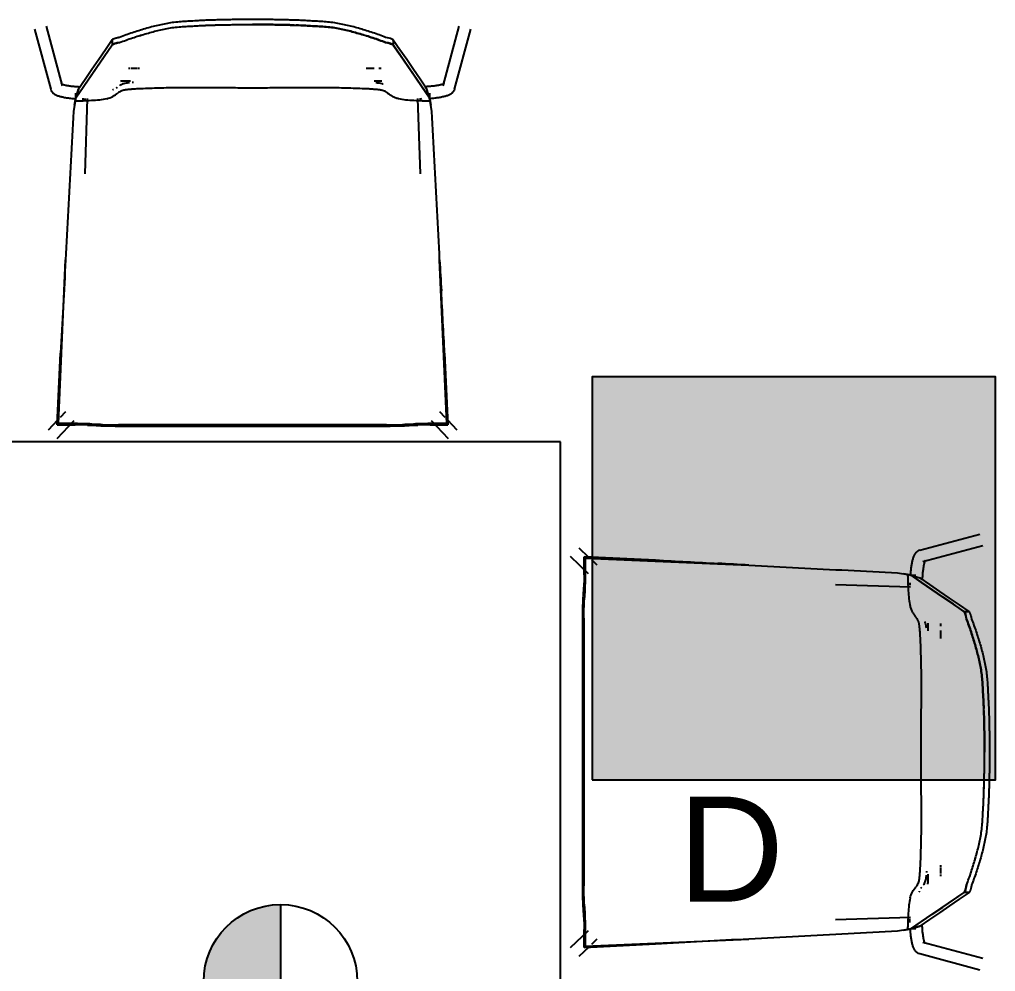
# Model space of a CAD drawing. Header units: millimetres. Extents: x 3082 to 3316, y 298 to 342.
# Drawn here: x 3292.324 to 3293.595, y 318.763 to 320.002 of the extents above; entities that cross this region are included whole.
import ezdxf
from ezdxf.enums import TextEntityAlignment as Align

# ---------------------------------------------------------------- set-up
doc = ezdxf.new("R2010")
doc.units = ezdxf.units.MM
doc.header["$MEASUREMENT"] = 0
doc.linetypes.add('CONTINU', pattern=[0])
for name, color, linetype in [('-HIDRO', 8, 'CONTINUOUS'), ('eletroduto parede e teto', 2, 'CONTINU'), ('Pontos Elétricos', 3, 'CONTINUOUS'), ('Pontos Luminotécnicos', 3, 'CONTINUOUS')]:
    doc.layers.add(name, color=color, linetype=linetype)
doc.styles.add('ARIAL', font='arial.ttf', dxfattribs={"height": 2})

# ---------------------------------------------------------------- blocks, each defined once
blk = doc.blocks.new('superior')
at = {"layer": '-HIDRO'}
for p, q in [((-3.0271, 1.1348), (-3.0061, 1.0568)), ((-2.9908, 1.0609), (-3.0117, 1.1389)), ((-2.4746, 1.1389), (-2.4956, 1.0609)), ((-2.4802, 1.0568), (-2.4593, 1.1348)), ((-2.926, 1.121), (-2.926, 1.1144)), ((-2.926, 1.121), (-2.926, 1.1144)), ((-2.5604, 1.121), (-2.5604, 1.1144)), ((-2.9735, 1.0452), (-2.926, 1.1144)), ((-2.5128, 1.0452), (-2.5604, 1.1144)), ((-2.9027, 1.0836), (-2.9046, 1.0836)), ((-2.8941, 1.0836), (-2.9013, 1.0836)), ((-2.8904, 1.0836), (-2.893, 1.0836)), ((-2.5849, 1.0836), (-2.5955, 1.0836)), ((-2.5762, 1.0836), (-2.5791, 1.0836)), ((-2.5758, 1.0836), (-2.5762, 1.0836)), ((-2.9102, 1.0677), (-2.9021, 1.0677)), ((-2.5851, 1.0677), (-2.5762, 1.0677)), ((-2.5762, 1.0677), (-2.5752, 1.0677)), ((-2.974, 1.0435), (-2.97, 1.0567)), ((-2.97, 1.0567), (-2.9735, 1.0452)), ((-2.9679, 1.0599), (-2.97, 1.0567)), ((-2.5185, 1.0599), (-2.5163, 1.0567)), ((-2.5129, 1.0454), (-2.5163, 1.0568)), ((-2.5123, 1.0435), (-2.5163, 1.0567)), ((-2.974, 1.0435), (-2.9764, 1.0278)), ((-2.9744, 1.0408), (-2.974, 1.0435)), ((-2.974, 1.0435), (-2.9735, 1.0452)), ((-2.9735, 1.0452), (-2.974, 1.0435)), ((-2.974, 1.0435), (-2.9735, 1.0452)), ((-2.974, 1.0435), (-2.9735, 1.0452)), ((-2.9736, 1.0515), (-2.9739, 1.0435)), ((-2.9739, 1.0426), (-2.9739, 1.0414)), ((-2.9612, 0.9464), (-2.958, 1.0446)), ((-2.5284, 1.0444), (-2.5252, 0.9464)), ((-2.5123, 1.0435), (-2.5129, 1.0454)), ((-2.5129, 1.0454), (-2.5123, 1.0435)), ((-2.5129, 1.0454), (-2.5123, 1.0435)), ((-2.5129, 1.0454), (-2.5123, 1.0435)), ((-2.5125, 1.0436), (-2.5127, 1.0515)), ((-2.5124, 1.0414), (-2.5124, 1.0426)), ((-2.5099, 1.0278), (-2.5123, 1.0435)), ((-2.5123, 1.0435), (-2.5119, 1.0408)), ((-2.9752, 1.0357), (-2.9744, 1.0408)), ((-2.5119, 1.0408), (-2.5111, 1.0357)), ((-2.9958, 0.6211), (-2.9867, 0.8343)), ((-2.9958, 0.6211), (-2.9867, 0.8343)), ((-2.4905, 0.6211), (-2.4997, 0.8343)), ((-2.4905, 0.6211), (-2.4997, 0.8343)), ((-2.9975, 0.6197), (-2.9931, 0.7128)), ((-2.4932, 0.7128), (-2.4889, 0.6197)), ((-2.987, 0.6363), (-2.9937, 0.6293)), ((-2.4926, 0.6293), (-2.4993, 0.6363)), ((-2.9971, 0.6256), (-3.0092, 0.6128)), ((-2.9977, 0.6019), (-2.9754, 0.6254)), ((-2.9972, 0.6256), (-2.9975, 0.6197)), ((-2.5109, 0.6254), (-2.4886, 0.6019)), ((-2.4891, 0.6256), (-2.4889, 0.6197)), ((-2.4771, 0.6128), (-2.4891, 0.6256)), ((-2.9958, 0.6211), (-2.9975, 0.6197)), ((-2.9958, 0.6211), (-2.9975, 0.6197)), ((-2.9808, 0.6197), (-2.9975, 0.6197)), ((-2.9975, 0.6197), (-2.9741, 0.6197)), ((-2.9741, 0.6211), (-2.9958, 0.6211)), ((-2.9741, 0.6211), (-2.9958, 0.6211)), ((-2.9581, 0.6193), (-2.9468, 0.6187)), ((-2.9412, 0.62), (-2.9525, 0.6206)), ((-2.9412, 0.62), (-2.9525, 0.6206)), ((-2.9223, 0.618), (-2.564, 0.618)), ((-2.7433, 0.6194), (-2.9176, 0.6194)), ((-2.5687, 0.6194), (-2.9176, 0.6194)), ((-2.7433, 0.6194), (-2.5687, 0.6194)), ((-2.5451, 0.62), (-2.5338, 0.6206)), ((-2.5338, 0.6206), (-2.5451, 0.62)), ((-2.5396, 0.6187), (-2.5282, 0.6193)), ((-2.5122, 0.6211), (-2.4905, 0.6211)), ((-2.4905, 0.6211), (-2.5122, 0.6211)), ((-2.5122, 0.6197), (-2.4889, 0.6197)), ((-2.5055, 0.6197), (-2.4889, 0.6197)), ((-2.4905, 0.6211), (-2.4889, 0.6197)), ((-2.4889, 0.6197), (-2.4905, 0.6211)), ((-2.3424, 0.5975), (-3.1044, 0.5975)), ((-2.3424, -0.9275), (-2.3424, 0.5975)), ((-1.8746, 0.4564), (-1.7966, 0.4773)), ((-2.3186, 0.4595), (-2.3058, 0.4474)), ((-1.7925, 0.462), (-1.8705, 0.441)), ((-2.3059, 0.4257), (-2.3295, 0.448)), ((-2.3116, 0.4311), (-2.3116, 0.4477)), ((-2.3058, 0.4474), (-2.3116, 0.4477)), ((-2.3103, 0.4461), (-2.3116, 0.4477)), ((-2.3116, 0.4243), (-2.3116, 0.4477)), ((-2.3116, 0.4477), (-2.3103, 0.4461)), ((-2.2186, 0.4434), (-2.3116, 0.4477)), ((-2.3103, 0.4243), (-2.3103, 0.4461)), ((-2.3103, 0.4461), (-2.097, 0.4369)), ((-2.3103, 0.4461), (-2.3103, 0.4243)), ((-2.3103, 0.4461), (-2.097, 0.4369)), ((-2.3021, 0.444), (-2.295, 0.4372)), ((-1.9035, 0.4267), (-1.8878, 0.4243)), ((-1.8906, 0.4247), (-1.8957, 0.4255)), ((-1.8878, 0.4243), (-1.8905, 0.4247)), ((-1.8899, 0.4242), (-1.8887, 0.4242)), ((-1.8878, 0.4243), (-1.8747, 0.4203)), ((-1.8878, 0.4243), (-1.886, 0.4237)), ((-1.886, 0.4237), (-1.8878, 0.4243)), ((-1.886, 0.4237), (-1.8878, 0.4243)), ((-1.886, 0.4237), (-1.8878, 0.4243)), ((-1.8878, 0.4241), (-1.8798, 0.4239)), ((-1.8861, 0.4238), (-1.817, 0.3762)), ((-1.886, 0.4237), (-1.8745, 0.4202)), ((-1.8715, 0.4181), (-1.8747, 0.4203)), ((-2.3126, 0.397), (-2.312, 0.4083)), ((-1.8869, 0.4082), (-1.9844, 0.4114)), ((-2.3114, 0.3915), (-2.3108, 0.4028)), ((-2.3108, 0.4028), (-2.3114, 0.3915)), ((-2.3133, 0.0143), (-2.3133, 0.3725)), ((-1.8104, 0.3762), (-1.817, 0.3762)), ((-2.312, 0.1933), (-2.312, 0.3678)), ((-2.312, 0.3678), (-2.312, 0.019)), ((-1.8637, 0.3604), (-1.8637, 0.3614)), ((-1.8637, 0.3515), (-1.8637, 0.3604)), ((-1.8478, 0.3607), (-1.8478, 0.3604)), ((-1.8478, 0.3604), (-1.8478, 0.3575)), ((-1.8478, 0.3517), (-1.8478, 0.3411)), ((-2.312, 0.1933), (-2.312, 0.019)), ((-1.8478, 0.0461), (-1.8478, 0.0435)), ((-1.8478, 0.0425), (-1.8478, 0.0353)), ((-1.8637, 0.0264), (-1.8637, 0.0345)), ((-1.8478, 0.0339), (-1.8478, 0.032)), ((-1.8861, -0.0369), (-1.817, 0.0106)), ((-1.8104, 0.0106), (-1.817, 0.0106)), ((-1.8104, 0.0106), (-1.817, 0.0106)), ((-2.312, -0.0215), (-2.3126, -0.0102)), ((-2.3114, -0.0046), (-2.3108, -0.0159)), ((-2.3114, -0.0046), (-2.3108, -0.0159)), ((-1.9844, -0.0246), (-1.8869, -0.0214)), ((-2.3116, -0.0609), (-2.3116, -0.0375)), ((-2.3103, -0.0375), (-2.3103, -0.0593)), ((-2.3103, -0.0375), (-2.3103, -0.0593)), ((-1.8878, -0.0374), (-1.9035, -0.0398)), ((-1.8957, -0.0386), (-1.8905, -0.0378)), ((-1.8905, -0.0378), (-1.8878, -0.0374)), ((-1.8887, -0.0373), (-1.8899, -0.0374)), ((-1.8878, -0.0374), (-1.8747, -0.0334)), ((-1.8878, -0.0374), (-1.8861, -0.0369)), ((-1.8861, -0.0369), (-1.8878, -0.0374)), ((-1.8878, -0.0374), (-1.8861, -0.0369)), ((-1.8878, -0.0374), (-1.8861, -0.0369)), ((-1.8798, -0.037), (-1.8878, -0.0373)), ((-1.8747, -0.0334), (-1.8861, -0.0369)), ((-1.8715, -0.0313), (-1.8747, -0.0334)), ((-2.3295, -0.0611), (-2.3059, -0.0389)), ((-2.3116, -0.0442), (-2.3116, -0.0609)), ((-2.3103, -0.0593), (-2.097, -0.0501)), ((-2.3103, -0.0593), (-2.097, -0.0501)), ((-2.295, -0.0504), (-2.3021, -0.0571)), ((-2.3057, -0.0605), (-2.3186, -0.0727)), ((-2.3116, -0.0609), (-2.2186, -0.0565)), ((-2.3103, -0.0593), (-2.3116, -0.0609)), ((-2.3103, -0.0593), (-2.3116, -0.0609)), ((-2.3058, -0.0606), (-2.3116, -0.0609)), ((-1.8705, -0.0542), (-1.7925, -0.0751)), ((-1.7966, -0.0905), (-1.8746, -0.0695))]:
    blk.add_line(p, q, dxfattribs=at)
at = {"layer": '-HIDRO', "flags": 128}
for points in [[(-2.926, 1.121), (-2.9348, 1.1081), (-2.9436, 1.0953), (-2.9524, 1.0824), (-2.9612, 1.0695), (-2.97, 1.0567)], [(-2.5602, 1.1207), (-2.5608, 1.1213), (-2.5619, 1.1219), (-2.5635, 1.1225), (-2.5654, 1.1231), (-2.5677, 1.1236), (-2.57, 1.1241)], [(-2.5163, 1.0568), (-2.5251, 1.0696), (-2.5339, 1.0824), (-2.5426, 1.0952), (-2.5514, 1.1079), (-2.5602, 1.1207)], [(-2.9735, 1.0452), (-2.964, 1.0591), (-2.9545, 1.0729), (-2.945, 1.0867), (-2.9355, 1.1006), (-2.926, 1.1144)], [(-2.57, 1.1175), (-2.5677, 1.1171), (-2.5654, 1.1165), (-2.5635, 1.1159), (-2.5619, 1.1153), (-2.5608, 1.1147), (-2.5602, 1.1142)], [(-2.5602, 1.1142), (-2.5507, 1.1004), (-2.5412, 1.0867), (-2.5318, 1.0729), (-2.5223, 1.0591), (-2.5129, 1.0454)], [(-2.9151, 1.0672), (-2.9141, 1.0674), (-2.9132, 1.0675), (-2.9123, 1.0676), (-2.9113, 1.0677), (-2.9104, 1.0677), (-2.9102, 1.0677)], [(-3.0061, 1.0568), (-3.0055, 1.0551), (-3.0047, 1.0537), (-3.0038, 1.0526), (-3.003, 1.0517), (-3.0021, 1.051), (-3.0012, 1.0504), (-3.0003, 1.0499), (-2.9994, 1.0494), (-2.9985, 1.049), (-2.9976, 1.0486), (-2.9967, 1.0482), (-2.9957, 1.0479), (-2.9947, 1.0476), (-2.9937, 1.0473), (-2.9926, 1.047), (-2.9915, 1.0467), (-2.9904, 1.0465), (-2.9892, 1.0462), (-2.988, 1.046), (-2.9868, 1.0458), (-2.9855, 1.0456), (-2.9842, 1.0454), (-2.9829, 1.0452), (-2.9815, 1.045), (-2.9801, 1.0449), (-2.9787, 1.0447), (-2.9773, 1.0446), (-2.9758, 1.0444), (-2.9743, 1.0443)], [(-2.9925, 1.0637), (-2.9925, 1.0637), (-2.9923, 1.0636), (-2.9921, 1.0635), (-2.9917, 1.0633), (-2.9912, 1.0631), (-2.9907, 1.063), (-2.9901, 1.0628), (-2.9894, 1.0626), (-2.9887, 1.0624), (-2.9879, 1.0622), (-2.987, 1.062), (-2.9861, 1.0618), (-2.9851, 1.0616), (-2.9841, 1.0614), (-2.983, 1.0613), (-2.9819, 1.0611), (-2.9808, 1.0609), (-2.9796, 1.0608), (-2.9784, 1.0606), (-2.9771, 1.0605), (-2.9758, 1.0604), (-2.9745, 1.0603), (-2.9732, 1.0602), (-2.9718, 1.0601), (-2.9704, 1.06), (-2.969, 1.0599)], [(-2.4938, 1.0637), (-2.4938, 1.0637), (-2.494, 1.0636), (-2.4943, 1.0635), (-2.4946, 1.0633), (-2.4951, 1.0631), (-2.4956, 1.063), (-2.4962, 1.0628), (-2.4969, 1.0626), (-2.4976, 1.0624), (-2.4984, 1.0622), (-2.4993, 1.062), (-2.5002, 1.0618), (-2.5012, 1.0616), (-2.5022, 1.0614), (-2.5033, 1.0613), (-2.5044, 1.0611), (-2.5055, 1.0609), (-2.5067, 1.0608), (-2.508, 1.0606), (-2.5092, 1.0605), (-2.5105, 1.0604), (-2.5118, 1.0603), (-2.5132, 1.0602), (-2.5145, 1.0601), (-2.5159, 1.06), (-2.5173, 1.0599)], [(-2.4802, 1.0568), (-2.4808, 1.0551), (-2.4816, 1.0537), (-2.4825, 1.0526), (-2.4834, 1.0517), (-2.4843, 1.051), (-2.4851, 1.0504), (-2.486, 1.0499), (-2.4869, 1.0494), (-2.4878, 1.049), (-2.4887, 1.0486), (-2.4897, 1.0482), (-2.4906, 1.0479), (-2.4916, 1.0476), (-2.4926, 1.0473), (-2.4937, 1.047), (-2.4948, 1.0467), (-2.4959, 1.0465), (-2.4971, 1.0462), (-2.4983, 1.046), (-2.4995, 1.0458), (-2.5008, 1.0456), (-2.5021, 1.0454), (-2.5034, 1.0452), (-2.5048, 1.045), (-2.5062, 1.0449), (-2.5076, 1.0447), (-2.509, 1.0446), (-2.5105, 1.0444), (-2.512, 1.0443)], [(-2.9651, 1.0439), (-2.9635, 1.0439), (-2.9619, 1.0438), (-2.9604, 1.0438)], [(-2.5228, 1.0439), (-2.5244, 1.0438), (-2.5259, 1.0438)]]:
    blk.add_lwpolyline(points, dxfattribs=at)
at = {"layer": '-HIDRO'}
for points in [[(-1.8746, 0.4564), (-1.8762, 0.4558), (-1.8776, 0.455), (-1.8787, 0.4541), (-1.8796, 0.4532), (-1.8803, 0.4523), (-1.881, 0.4514), (-1.8815, 0.4506), (-1.882, 0.4497), (-1.8824, 0.4488), (-1.8828, 0.4479), (-1.8831, 0.4469), (-1.8835, 0.446), (-1.8838, 0.445), (-1.8841, 0.4439), (-1.8844, 0.4429), (-1.8846, 0.4418), (-1.8849, 0.4407), (-1.8851, 0.4395), (-1.8854, 0.4383), (-1.8856, 0.4371), (-1.8858, 0.4358), (-1.886, 0.4345), (-1.8862, 0.4332), (-1.8863, 0.4318), (-1.8865, 0.4304), (-1.8867, 0.429), (-1.8868, 0.4275), (-1.8869, 0.4261), (-1.887, 0.4246)], [(-1.8676, 0.4428), (-1.8677, 0.4428), (-1.8678, 0.4426), (-1.8679, 0.4423), (-1.868, 0.442), (-1.8682, 0.4415), (-1.8684, 0.441), (-1.8686, 0.4404), (-1.8688, 0.4397), (-1.869, 0.439), (-1.8692, 0.4381), (-1.8694, 0.4373), (-1.8696, 0.4364), (-1.8697, 0.4354), (-1.8699, 0.4344), (-1.8701, 0.4333), (-1.8703, 0.4322), (-1.8704, 0.4311), (-1.8706, 0.4299), (-1.8707, 0.4286), (-1.8709, 0.4274), (-1.871, 0.4261), (-1.8711, 0.4248), (-1.8712, 0.4234), (-1.8713, 0.422), (-1.8714, 0.4207), (-1.8715, 0.4193)], [(-1.8172, 0.3764), (-1.8309, 0.3859), (-1.8447, 0.3953), (-1.8585, 0.4048), (-1.8722, 0.4143), (-1.886, 0.4237)], [(-1.8745, 0.4202), (-1.8618, 0.4115), (-1.849, 0.4027), (-1.8362, 0.394), (-1.8234, 0.3852), (-1.8106, 0.3764)], [(-1.8875, 0.4138), (-1.8875, 0.4122), (-1.8875, 0.4106)], [(-1.8138, 0.3666), (-1.8143, 0.3689), (-1.8148, 0.3711), (-1.8154, 0.3731), (-1.816, 0.3747), (-1.8166, 0.3758), (-1.8172, 0.3764)], [(-1.8106, 0.3764), (-1.8101, 0.3758), (-1.8095, 0.3747), (-1.8089, 0.3731), (-1.8083, 0.3711), (-1.8077, 0.3689), (-1.8073, 0.3666)], [(-1.8642, 0.0215), (-1.864, 0.0224), (-1.8638, 0.0234), (-1.8637, 0.0243), (-1.8637, 0.0253), (-1.8637, 0.0262), (-1.8637, 0.0264)], [(-1.8861, -0.0369), (-1.8723, -0.0274), (-1.8584, -0.0179), (-1.8446, -0.0084), (-1.8308, 0.0011), (-1.817, 0.0106)], [(-1.8104, 0.0106), (-1.8233, 0.0018), (-1.8361, -0.007), (-1.849, -0.0158), (-1.8618, -0.0246), (-1.8747, -0.0334)], [(-1.8875, -0.0285), (-1.8875, -0.0269), (-1.8875, -0.0253), (-1.8875, -0.0238)], [(-1.8746, -0.0695), (-1.8762, -0.0689), (-1.8776, -0.0681), (-1.8787, -0.0673), (-1.8796, -0.0664), (-1.8803, -0.0655), (-1.881, -0.0646), (-1.8815, -0.0637), (-1.882, -0.0628), (-1.8824, -0.0619), (-1.8828, -0.061), (-1.8831, -0.0601), (-1.8835, -0.0591), (-1.8838, -0.0581), (-1.8841, -0.0571), (-1.8844, -0.056), (-1.8846, -0.0549), (-1.8849, -0.0538), (-1.8851, -0.0526), (-1.8854, -0.0514), (-1.8856, -0.0502), (-1.8858, -0.0489), (-1.886, -0.0476), (-1.8862, -0.0463), (-1.8863, -0.0449), (-1.8865, -0.0436), (-1.8867, -0.0421), (-1.8868, -0.0407), (-1.8869, -0.0392), (-1.887, -0.0377)], [(-1.8676, -0.056), (-1.8677, -0.0559), (-1.8678, -0.0557), (-1.8679, -0.0555), (-1.868, -0.0551), (-1.8682, -0.0547), (-1.8684, -0.0541), (-1.8686, -0.0535), (-1.8688, -0.0528), (-1.869, -0.0521), (-1.8692, -0.0513), (-1.8694, -0.0504), (-1.8696, -0.0495), (-1.8697, -0.0485), (-1.8699, -0.0475), (-1.8701, -0.0465), (-1.8703, -0.0454), (-1.8704, -0.0442), (-1.8706, -0.043), (-1.8707, -0.0418), (-1.8709, -0.0405), (-1.871, -0.0392), (-1.8711, -0.0379), (-1.8712, -0.0366), (-1.8713, -0.0352), (-1.8714, -0.0338), (-1.8715, -0.0324), (-1.8715, -0.0322)]]:
    blk.add_lwpolyline(points, dxfattribs=at)
for centre, major_axis, ratio, start_param, end_param in [((-2.9159, 1.1155), (0.0104, 0.0017), 0.197413, 1.582728, 2.864388), ((-2.5704, 1.1155), (-0.0104, 0.0017), 0.197413, 3.418797, 4.700457), ((-2.9149, 1.0296), (0.0102, 0.0253), 0.59623, 0.5046, 0.791422), ((-2.5846, 1.0295), (0.0149, 0.0236), 0.766651, 6.180606, 6.454059), ((-2.9483, 1.0685), (-0.0369, 0.0031), 0.700546, 2.050204, 2.563631), ((-2.9741, 0.6158), (0.0492, 0), 0.107774, 1.117011, 1.570796), ((-2.9741, 0.6158), (0.0492, 0), 0.107774, 1.117011, 1.570796), ((-2.9741, 0.6158), (-0.0365, 0), 0.107774, 4.258603, 4.712389), ((-2.9176, 0.6252), (0.0666, 0), 0.107774, 4.258603, 4.641709), ((-2.9176, 0.6252), (-0.0539, 0), 0.107774, 1.117011, 1.570796), ((-2.9176, 0.6252), (-0.0539, 0), 0.107774, 1.117011, 1.570796), ((-2.5687, 0.6252), (0.0539, 0), 0.107774, 4.712389, 5.166175), ((-2.5687, 0.6252), (0.0539, 0), 0.107774, 4.712389, 5.166175), ((-2.5687, 0.6252), (0.0666, 0), 0.107774, 4.783069, 5.166175), ((-2.5122, 0.6158), (0.0492, 0), 0.107774, 1.570796, 2.024582), ((-2.5122, 0.6158), (0.0492, 0), 0.107774, 1.570796, 2.024582), ((-2.5122, 0.6158), (0.0365, 0), 0.107774, 1.570796, 2.024582)]:
    blk.add_ellipse(centre, major_axis=major_axis, ratio=ratio, start_param=start_param, end_param=end_param, dxfattribs=at)
at = {"layer": '-HIDRO', "extrusion": (0, 0, -1)}
for centre, major_axis, ratio, start_param, end_param in [((-2.3156, 0.4243), (0, 0.0365), 0.107774, 1.570796, 2.024582), ((-2.3156, 0.4243), (0, 0.0492), 0.107774, 1.570796, 2.024582), ((-2.3156, 0.4243), (0, 0.0492), 0.107774, 1.570796, 2.024582), ((-2.3062, 0.3678), (0, 0.0666), 0.107774, -1.500117, -1.134626), ((-2.3062, 0.3678), (0, 0.0539), 0.107774, 4.712389, 5.166175), ((-2.3062, 0.3678), (0, 0.0539), 0.107774, 4.712389, 5.166175), ((-1.9019, 0.352), (0.0236, 0.0149), 0.766651, -0.10258, 0.170874), ((-1.8159, 0.3662), (-0.0017, 0.0104), 0.197413, 0.277205, 1.558865), ((-2.3062, 0.019), (0, 0.0666), 0.107774, 4.258603, 4.641709), ((-2.3062, 0.019), (0, 0.0539), 0.107774, 4.258603, 4.712389), ((-2.3062, 0.019), (0, 0.0539), 0.107774, 4.258603, 4.712389), ((-1.8629, -0.0117), (-0.0031, 0.0369), 0.700546, -1.091389, -0.577962), ((-1.9017, 0.0216), (0.0253, 0.0102), 0.59623, 0.5046, 0.791422), ((-1.8159, 0.0207), (0.0017, 0.0104), 0.197413, 1.582728, 2.864388), ((-2.3156, -0.0375), (0, 0.0365), 0.107774, 1.117011, 1.570796), ((-2.3156, -0.0375), (0, 0.0492), 0.107774, 1.117011, 1.570796), ((-2.3156, -0.0375), (0, 0.0492), 0.107774, 1.117011, 1.570796)]:
    blk.add_ellipse(centre, major_axis=major_axis, ratio=ratio, start_param=start_param, end_param=end_param, dxfattribs=at)
at = {"layer": '-HIDRO'}
for points, knots in [([(-2.7432, 1.1474), (-2.7499, 1.1474), (-2.7597, 1.1474), (-2.7722, 1.1472), (-2.7812, 1.147), (-2.7898, 1.1468), (-2.7979, 1.1466), (-2.8059, 1.1463), (-2.8142, 1.1458), (-2.823, 1.1453), (-2.8321, 1.1449), (-2.8412, 1.1442), (-2.85, 1.1431), (-2.8584, 1.1416), (-2.8694, 1.1392), (-2.8803, 1.1362), (-2.8914, 1.1329), (-2.9024, 1.1293), (-2.9108, 1.1263), (-2.9163, 1.1241)], [0, 0, 0, 0, 0.1, 0.15, 0.2, 0.25, 0.3, 0.35, 0.4, 0.45, 0.5, 0.55, 0.6, 0.65, 0.7, 0.8, 0.85, 0.9, 1, 1, 1, 1]), ([(-2.57, 1.1241), (-2.5755, 1.1263), (-2.5839, 1.1293), (-2.595, 1.1329), (-2.6061, 1.1362), (-2.6169, 1.1392), (-2.6279, 1.1416), (-2.6363, 1.1431), (-2.6452, 1.1442), (-2.6542, 1.1449), (-2.6633, 1.1453), (-2.6722, 1.1458), (-2.6805, 1.1463), (-2.6885, 1.1466), (-2.6965, 1.1468), (-2.7051, 1.147), (-2.7142, 1.1472), (-2.7266, 1.1474), (-2.7364, 1.1474), (-2.7432, 1.1474)], [0, 0, 0, 0, 0.1, 0.15, 0.2, 0.3, 0.35, 0.4, 0.45, 0.5, 0.55, 0.6, 0.65, 0.7, 0.75, 0.8, 0.85, 0.9, 1, 1, 1, 1]), ([(-2.9164, 1.1175), (-2.9108, 1.1196), (-2.9024, 1.1226), (-2.8914, 1.1262), (-2.883, 1.1286), (-2.8748, 1.131), (-2.864, 1.1338), (-2.8531, 1.1362), (-2.8413, 1.1377), (-2.8322, 1.1384), (-2.8231, 1.1388), (-2.8142, 1.1393), (-2.8065, 1.1397), (-2.8018, 1.1399), (-2.7997, 1.14)], [0, 0, 0, 0, 0.1, 0.15, 0.2, 0.25, 0.3, 0.4, 0.45, 0.5, 0.55, 0.6, 0.65, 0.6886249, 0.6886249, 0.6886249, 0.6886249]), ([(-2.9163, 1.1175), (-2.9108, 1.1196), (-2.9024, 1.1226), (-2.8913, 1.1262), (-2.883, 1.1287), (-2.8748, 1.131), (-2.864, 1.1339), (-2.8531, 1.1362), (-2.8413, 1.1377), (-2.8322, 1.1384), (-2.8231, 1.1388), (-2.8142, 1.1393), (-2.8059, 1.1398), (-2.7979, 1.1401), (-2.7898, 1.1403), (-2.7813, 1.1405), (-2.7722, 1.1407), (-2.7597, 1.1409), (-2.7499, 1.1409), (-2.7432, 1.1409)], [0, 0, 0, 0, 0.1, 0.15, 0.2, 0.25, 0.3, 0.4, 0.45, 0.5, 0.55, 0.6, 0.65, 0.7, 0.75, 0.8, 0.85, 0.9, 1, 1, 1, 1]), ([(-2.7974, 1.1401), (-2.7949, 1.1402), (-2.7897, 1.1403), (-2.7813, 1.1405), (-2.7722, 1.1407), (-2.7597, 1.1409), (-2.7499, 1.1409), (-2.7432, 1.1409)], [0.7029359, 0.7029359, 0.7029359, 0.7029359, 0.75, 0.8, 0.85, 0.9, 1, 1, 1, 1]), ([(-2.689, 1.1401), (-2.6915, 1.1402), (-2.6967, 1.1403), (-2.7051, 1.1405), (-2.7142, 1.1407), (-2.7266, 1.1409), (-2.7364, 1.1409), (-2.7432, 1.1409)], [0.7037817, 0.7037817, 0.7037817, 0.7037817, 0.75, 0.8, 0.85, 0.9, 1, 1, 1, 1]), ([(-2.7432, 1.1409), (-2.7364, 1.1409), (-2.7266, 1.1409), (-2.7142, 1.1407), (-2.7051, 1.1405), (-2.6965, 1.1403), (-2.6884, 1.1401), (-2.6804, 1.1398), (-2.6721, 1.1393), (-2.6632, 1.1388), (-2.6541, 1.1384), (-2.645, 1.1377), (-2.6332, 1.1362), (-2.6223, 1.1339), (-2.6115, 1.131), (-2.6033, 1.1287), (-2.595, 1.1262), (-2.5839, 1.1226), (-2.5756, 1.1196), (-2.57, 1.1175)], [0, 0, 0, 0, 0.1, 0.15, 0.2, 0.25, 0.3, 0.35, 0.4, 0.45, 0.5, 0.55, 0.6, 0.7, 0.75, 0.8, 0.85, 0.9, 1, 1, 1, 1]), ([(-2.57, 1.1175), (-2.5755, 1.1196), (-2.5839, 1.1226), (-2.595, 1.1262), (-2.6033, 1.1286), (-2.6115, 1.131), (-2.6223, 1.1338), (-2.6332, 1.1362), (-2.645, 1.1377), (-2.6541, 1.1384), (-2.6632, 1.1388), (-2.6721, 1.1393), (-2.6798, 1.1397), (-2.6845, 1.1399), (-2.6866, 1.14)], [0, 0, 0, 0, 0.1, 0.15, 0.2, 0.25, 0.3, 0.4, 0.45, 0.5, 0.55, 0.6, 0.65, 0.6886249, 0.6886249, 0.6886249, 0.6886249]), ([(-2.9163, 1.1241), (-2.9167, 1.124), (-2.9175, 1.1239), (-2.9188, 1.1236), (-2.9201, 1.1233), (-2.9214, 1.1229), (-2.9224, 1.1226), (-2.9234, 1.1223), (-2.9243, 1.1219), (-2.9252, 1.1215), (-2.9257, 1.1212), (-2.926, 1.121)], [0, 0, 0, 0, 0.1, 0.2, 0.3, 0.4, 0.5, 0.6, 0.7, 0.8, 1, 1, 1, 1]), ([(-2.926, 1.1144), (-2.9257, 1.1146), (-2.9251, 1.115), (-2.9235, 1.1157), (-2.9218, 1.1163), (-2.9202, 1.1167), (-2.9185, 1.1171), (-2.9172, 1.1174), (-2.9163, 1.1175)], [0, 0, 0, 0, 0.2, 0.4, 0.6, 0.7, 0.8, 1, 1, 1, 1]), ([(-2.912, 1.0635), (-2.9128, 1.0632), (-2.9143, 1.0625), (-2.9158, 1.0616), (-2.9166, 1.061)], [0, 0, 0, 0, 0.5, 0.9699068, 0.9699068, 0.9699068, 0.9699068]), ([(-2.8944, 1.057), (-2.8955, 1.0569), (-2.8973, 1.0567), (-2.8996, 1.0566), (-2.9014, 1.0564), (-2.9031, 1.0563), (-2.9047, 1.0562), (-2.9063, 1.056), (-2.9079, 1.0558), (-2.9094, 1.0556), (-2.9113, 1.0552), (-2.9126, 1.0549), (-2.9133, 1.0547)], [-1, -1, -1, -1, -0.833333, -0.75, -0.666667, -0.583333, -0.5, -0.416667, -0.333333, -0.25, -0.166667, 0, 0, 0, 0]), ([(-2.9035, 1.065), (-2.9046, 1.0649), (-2.9066, 1.0647), (-2.9095, 1.0642), (-2.9112, 1.0637), (-2.912, 1.0635)], [0.5029211, 0.5029211, 0.5029211, 0.5029211, 0.6666667, 0.8333333, 1, 1, 1, 1]), ([(-2.7432, 1.0582), (-2.7517, 1.0582), (-2.7646, 1.0582), (-2.7818, 1.0583), (-2.7947, 1.0583), (-2.8077, 1.0583), (-2.8209, 1.0584), (-2.8339, 1.0585), (-2.8466, 1.0584), (-2.8589, 1.0582), (-2.875, 1.0578), (-2.8867, 1.0573), (-2.8944, 1.057)], [0, 0, 0, 0, 0.166667, 0.25, 0.333333, 0.416667, 0.5, 0.583333, 0.666667, 0.75, 0.833333, 1, 1, 1, 1]), ([(-2.5919, 1.057), (-2.5996, 1.0573), (-2.6113, 1.0578), (-2.6274, 1.0582), (-2.6397, 1.0584), (-2.6524, 1.0585), (-2.6654, 1.0584), (-2.6786, 1.0583), (-2.6916, 1.0583), (-2.7045, 1.0583), (-2.7217, 1.0582), (-2.7346, 1.0582), (-2.7432, 1.0582)], [0, 0, 0, 0, 0.166667, 0.25, 0.333333, 0.416667, 0.5, 0.583333, 0.666667, 0.75, 0.833333, 1, 1, 1, 1]), ([(-2.573, 1.0547), (-2.5736, 1.0549), (-2.5745, 1.0551), (-2.5758, 1.0554), (-2.5769, 1.0556), (-2.578, 1.0558), (-2.5792, 1.0559), (-2.5802, 1.056), (-2.581, 1.0561), (-2.5818, 1.0562), (-2.5828, 1.0563), (-2.5845, 1.0564), (-2.5875, 1.0566), (-2.5902, 1.0568), (-2.5919, 1.057)], [-1, -1, -1, -1, -0.875, -0.8125, -0.75, -0.6875, -0.625, -0.5625, -0.53125, -0.5, -0.4375, -0.375, -0.25, 0, 0, 0, 0]), ([(-2.5744, 1.0635), (-2.5755, 1.0639), (-2.5774, 1.0643), (-2.5804, 1.0647), (-2.5819, 1.0649), (-2.5827, 1.065)], [0, 0, 0, 0, 0.25, 0.375, 0.4926359, 0.4926359, 0.4926359, 0.4926359]), ([(-2.9331, 1.0441), (-2.9361, 1.0433), (-2.9426, 1.0424), (-2.9531, 1.0417), (-2.9622, 1.0413), (-2.9691, 1.041), (-2.9726, 1.0409), (-2.9744, 1.0408)], [-1, -1, -1, -1, -0.75, -0.5, -0.25, -0.125, 0, 0, 0, 0]), ([(-2.5119, 1.0408), (-2.5137, 1.0409), (-2.5172, 1.041), (-2.5242, 1.0413), (-2.5332, 1.0417), (-2.5437, 1.0424), (-2.5502, 1.0433), (-2.5531, 1.0441)], [-1, -1, -1, -1, -0.875, -0.75, -0.5, -0.25, 0, 0, 0, 0]), ([(-1.8905, 0.4247), (-1.8904, 0.4229), (-1.8903, 0.4194), (-1.8901, 0.4124), (-1.8897, 0.4034), (-1.889, 0.3929), (-1.888, 0.3864), (-1.8873, 0.3835)], [-1, -1, -1, -1, -0.875, -0.75, -0.5, -0.25, 0, 0, 0, 0]), ([(-1.8766, 0.3636), (-1.8765, 0.363), (-1.8762, 0.3621), (-1.8759, 0.3608), (-1.8758, 0.3597), (-1.8756, 0.3585), (-1.8755, 0.3574), (-1.8754, 0.3564), (-1.8753, 0.3556), (-1.8752, 0.3548), (-1.8751, 0.3538), (-1.875, 0.3521), (-1.8747, 0.3491), (-1.8745, 0.3464), (-1.8744, 0.3447)], [-1, -1, -1, -1, -0.875, -0.8125, -0.75, -0.6875, -0.625, -0.5625, -0.53125, -0.5, -0.4375, -0.375, -0.25, 0, 0, 0, 0]), ([(-1.8679, 0.3622), (-1.8675, 0.3611), (-1.867, 0.3591), (-1.8667, 0.3566), (-1.8665, 0.3554), (-1.8665, 0.355)], [0, 0, 0, 0, 0.25, 0.375, 0.4347372, 0.4347372, 0.4347372, 0.4347372]), ([(-1.8139, 0.3666), (-1.8117, 0.361), (-1.8087, 0.3527), (-1.8052, 0.3416), (-1.8027, 0.3333), (-1.8004, 0.3251), (-1.7975, 0.3143), (-1.7951, 0.3034), (-1.7937, 0.2916), (-1.793, 0.2825), (-1.7925, 0.2734), (-1.792, 0.2645), (-1.7916, 0.2568), (-1.7914, 0.2521), (-1.7913, 0.25)], [0, 0, 0, 0, 0.1, 0.15, 0.2, 0.25, 0.3, 0.4, 0.45, 0.5, 0.55, 0.6, 0.65, 0.6886249, 0.6886249, 0.6886249, 0.6886249]), ([(-1.7904, 0.1934), (-1.7904, 0.2002), (-1.7905, 0.21), (-1.7906, 0.2224), (-1.7908, 0.2315), (-1.791, 0.2401), (-1.7913, 0.2482), (-1.7916, 0.2562), (-1.792, 0.2645), (-1.7925, 0.2734), (-1.793, 0.2825), (-1.7937, 0.2916), (-1.7951, 0.3034), (-1.7975, 0.3143), (-1.8004, 0.3251), (-1.8027, 0.3333), (-1.8052, 0.3416), (-1.8087, 0.3527), (-1.8117, 0.361), (-1.8138, 0.3666)], [0, 0, 0, 0, 0.1, 0.15, 0.2, 0.25, 0.3, 0.35, 0.4, 0.45, 0.5, 0.55, 0.6, 0.7, 0.75, 0.8, 0.85, 0.9, 1, 1, 1, 1]), ([(-1.8073, 0.3666), (-1.8051, 0.361), (-1.802, 0.3527), (-1.7984, 0.3416), (-1.7951, 0.3305), (-1.7922, 0.3197), (-1.7897, 0.3087), (-1.7882, 0.3002), (-1.7872, 0.2914), (-1.7865, 0.2823), (-1.786, 0.2733), (-1.7855, 0.2644), (-1.7851, 0.2561), (-1.7848, 0.2481), (-1.7845, 0.2401), (-1.7843, 0.2315), (-1.7841, 0.2224), (-1.784, 0.21), (-1.7839, 0.2002), (-1.7839, 0.1934)], [0, 0, 0, 0, 0.1, 0.15, 0.2, 0.3, 0.35, 0.4, 0.45, 0.5, 0.55, 0.6, 0.65, 0.7, 0.75, 0.8, 0.85, 0.9, 1, 1, 1, 1]), ([(-1.8744, 0.3447), (-1.874, 0.337), (-1.8736, 0.3253), (-1.8732, 0.3092), (-1.873, 0.2969), (-1.8729, 0.2842), (-1.8729, 0.2711), (-1.873, 0.258), (-1.8731, 0.245), (-1.8731, 0.2321), (-1.8731, 0.2149), (-1.8732, 0.202), (-1.8732, 0.1934)], [0, 0, 0, 0, 0.166667, 0.25, 0.333333, 0.416667, 0.5, 0.583333, 0.666667, 0.75, 0.833333, 1, 1, 1, 1]), ([(-1.7913, 0.2477), (-1.7912, 0.2452), (-1.791, 0.2399), (-1.7908, 0.2315), (-1.7906, 0.2224), (-1.7905, 0.21), (-1.7904, 0.2002), (-1.7904, 0.1934)], [0.7029359, 0.7029359, 0.7029359, 0.7029359, 0.75, 0.8, 0.85, 0.9, 1, 1, 1, 1]), ([(-1.8732, 0.1934), (-1.8732, 0.1849), (-1.8731, 0.172), (-1.8731, 0.1548), (-1.8731, 0.1419), (-1.873, 0.1289), (-1.8729, 0.1157), (-1.8729, 0.1027), (-1.873, 0.09), (-1.8732, 0.0777), (-1.8736, 0.0615), (-1.874, 0.0498), (-1.8744, 0.0422)], [0, 0, 0, 0, 0.166667, 0.25, 0.333333, 0.416667, 0.5, 0.583333, 0.666667, 0.75, 0.833333, 1, 1, 1, 1]), ([(-1.8138, 0.0203), (-1.8117, 0.0258), (-1.8087, 0.0342), (-1.8052, 0.0453), (-1.8027, 0.0536), (-1.8004, 0.0618), (-1.7975, 0.0726), (-1.7951, 0.0835), (-1.7937, 0.0953), (-1.793, 0.1044), (-1.7925, 0.1135), (-1.792, 0.1224), (-1.7916, 0.1307), (-1.7913, 0.1387), (-1.791, 0.1468), (-1.7908, 0.1553), (-1.7906, 0.1644), (-1.7905, 0.1769), (-1.7904, 0.1867), (-1.7904, 0.1934)], [0, 0, 0, 0, 0.1, 0.15, 0.2, 0.25, 0.3, 0.4, 0.45, 0.5, 0.55, 0.6, 0.65, 0.7, 0.75, 0.8, 0.85, 0.9, 1, 1, 1, 1]), ([(-1.7839, 0.1934), (-1.7839, 0.1867), (-1.784, 0.1769), (-1.7841, 0.1644), (-1.7843, 0.1553), (-1.7845, 0.1468), (-1.7848, 0.1387), (-1.7851, 0.1307), (-1.7855, 0.1224), (-1.786, 0.1136), (-1.7865, 0.1045), (-1.7872, 0.0954), (-1.7882, 0.0866), (-1.7897, 0.0782), (-1.7922, 0.0672), (-1.7951, 0.0563), (-1.7984, 0.0452), (-1.802, 0.0341), (-1.8051, 0.0258), (-1.8073, 0.0203)], [0, 0, 0, 0, 0.1, 0.15, 0.2, 0.25, 0.3, 0.35, 0.4, 0.45, 0.5, 0.55, 0.6, 0.65, 0.7, 0.8, 0.85, 0.9, 1, 1, 1, 1]), ([(-1.7909, 0.1508), (-1.7909, 0.1523), (-1.7908, 0.1568), (-1.7906, 0.1644), (-1.7905, 0.1769), (-1.7904, 0.1867), (-1.7904, 0.1934)], [0.7737353, 0.7737353, 0.7737353, 0.7737353, 0.8, 0.85, 0.9, 1, 1, 1, 1]), ([(-1.7913, 0.1392), (-1.7912, 0.1417), (-1.7911, 0.1455), (-1.791, 0.1495), (-1.7909, 0.1508)], [0.70293592, 0.70293592, 0.70293592, 0.70293592, 0.75, 0.77373466, 0.77373466, 0.77373466, 0.77373466]), ([(-1.8015, 0.0577), (-1.8011, 0.0591), (-1.8, 0.0631), (-1.7975, 0.0725), (-1.7951, 0.0835), (-1.7937, 0.0953), (-1.793, 0.1044), (-1.7925, 0.1135), (-1.792, 0.1224), (-1.7916, 0.13), (-1.7914, 0.1348), (-1.7913, 0.1369)], [0.2255535, 0.2255535, 0.2255535, 0.2255535, 0.25, 0.3, 0.4, 0.45, 0.5, 0.55, 0.6, 0.65, 0.6886249, 0.6886249, 0.6886249, 0.6886249]), ([(-1.8139, 0.0202), (-1.8117, 0.0258), (-1.8087, 0.0342), (-1.8052, 0.0452), (-1.8031, 0.0521), (-1.802, 0.0562), (-1.8016, 0.0575)], [0, 0, 0, 0, 0.1, 0.15, 0.2, 0.2243946, 0.2243946, 0.2243946, 0.2243946]), ([(-1.8744, 0.0422), (-1.8745, 0.0411), (-1.8746, 0.0393), (-1.8748, 0.037), (-1.8749, 0.0352), (-1.8751, 0.0335), (-1.8752, 0.0319), (-1.8753, 0.0303), (-1.8755, 0.0287), (-1.8758, 0.0272), (-1.8761, 0.0252), (-1.8764, 0.024), (-1.8766, 0.0233)], [-1, -1, -1, -1, -0.833333, -0.75, -0.666667, -0.583333, -0.5, -0.416667, -0.333333, -0.25, -0.166667, 0, 0, 0, 0]), ([(-1.8664, 0.0331), (-1.8665, 0.032), (-1.8667, 0.0299), (-1.8672, 0.0271), (-1.8676, 0.0254), (-1.8679, 0.0246)], [0.5029211, 0.5029211, 0.5029211, 0.5029211, 0.6666667, 0.8333333, 1, 1, 1, 1]), ([(-1.8679, 0.0246), (-1.8681, 0.0238), (-1.8688, 0.0222), (-1.8698, 0.0207), (-1.8703, 0.02)], [0, 0, 0, 0, 0.5, 0.9699068, 0.9699068, 0.9699068, 0.9699068]), ([(-1.817, 0.0106), (-1.8167, 0.0108), (-1.8163, 0.0115), (-1.8156, 0.0131), (-1.8151, 0.0148), (-1.8146, 0.0164), (-1.8142, 0.0181), (-1.814, 0.0194), (-1.8138, 0.0203)], [0, 0, 0, 0, 0.2, 0.4, 0.6, 0.7, 0.8, 1, 1, 1, 1]), ([(-1.8073, 0.0203), (-1.8074, 0.0199), (-1.8075, 0.0191), (-1.8078, 0.0178), (-1.8081, 0.0165), (-1.8084, 0.0152), (-1.8087, 0.0141), (-1.8091, 0.0132), (-1.8094, 0.0123), (-1.8099, 0.0113), (-1.8102, 0.0108), (-1.8104, 0.0106)], [0, 0, 0, 0, 0.1, 0.2, 0.3, 0.4, 0.5, 0.6, 0.7, 0.8, 1, 1, 1, 1]), ([(-1.8873, 0.0034), (-1.888, 0.0005), (-1.889, -0.006), (-1.8897, -0.0165), (-1.8901, -0.0256), (-1.8903, -0.0326), (-1.8905, -0.036), (-1.8905, -0.0378)], [-1, -1, -1, -1, -0.75, -0.5, -0.25, -0.125, 0, 0, 0, 0])]:
    blk.add_open_spline(points, degree=3, knots=knots, dxfattribs=at)
for points in [[(-2.9243, 1.056), (-2.9248, 1.0558), (-2.9253, 1.0556), (-2.9257, 1.0554)], [(-2.9194, 1.0588), (-2.9199, 1.0585), (-2.9204, 1.0582), (-2.9209, 1.0579)], [(-2.8984, 1.0654), (-2.899, 1.0654), (-2.8996, 1.0653), (-2.9002, 1.0653)], [(-2.5731, 1.063), (-2.5736, 1.0632), (-2.574, 1.0634), (-2.5744, 1.0635)], [(-2.5531, 1.0441), (-2.5546, 1.0445), (-2.5575, 1.0454), (-2.5616, 1.0473), (-2.5652, 1.0496), (-2.5671, 1.0512), (-2.5679, 1.0518)], [(-2.9764, 1.0278), (-2.9775, 1.0063), (-2.9798, 0.9633), (-2.9832, 0.8988), (-2.9855, 0.8558), (-2.9867, 0.8343)], [(-2.4997, 0.8343), (-2.5008, 0.8558), (-2.5031, 0.8988), (-2.5065, 0.9633), (-2.5088, 1.0063), (-2.5099, 1.0278)], [(-2.9867, 0.8343), (-2.9877, 0.8141), (-2.9899, 0.7737), (-2.992, 0.7331), (-2.9931, 0.7128)], [(-2.4997, 0.8343), (-2.4989, 0.8209), (-2.4982, 0.8074), (-2.4975, 0.7939)], [(-2.4932, 0.7128), (-2.4939, 0.7263), (-2.4954, 0.7534), (-2.4975, 0.7939), (-2.4989, 0.8209), (-2.4997, 0.8343)], [(-2.2186, 0.4434), (-2.2051, 0.4427), (-2.178, 0.4412), (-2.1374, 0.4391), (-2.1105, 0.4376), (-2.097, 0.4369)], [(-2.097, 0.4369), (-2.1105, 0.4376), (-2.124, 0.4384), (-2.1375, 0.4391)], [(-2.097, 0.4369), (-2.0755, 0.4358), (-2.0325, 0.4335), (-1.968, 0.4301), (-1.925, 0.4278), (-1.9035, 0.4267)], [(-1.8873, 0.3835), (-1.8869, 0.382), (-1.886, 0.3791), (-1.8841, 0.375), (-1.8817, 0.3714), (-1.8802, 0.3695), (-1.8795, 0.3687)], [(-1.8683, 0.3634), (-1.8682, 0.363), (-1.868, 0.3626), (-1.8679, 0.3622)], [(-1.8659, 0.0382), (-1.866, 0.0376), (-1.866, 0.037), (-1.8661, 0.0364)], [(-1.8725, 0.0171), (-1.8729, 0.0167), (-1.8732, 0.0162), (-1.8735, 0.0157)], [(-1.8753, 0.0123), (-1.8755, 0.0118), (-1.8757, 0.0113), (-1.8759, 0.0108)], [(-2.097, -0.0501), (-2.1172, -0.0512), (-2.1577, -0.0533), (-2.1983, -0.0555), (-2.2186, -0.0565)], [(-1.9035, -0.0398), (-1.925, -0.041), (-1.968, -0.0432), (-2.0325, -0.0467), (-2.0755, -0.0489), (-2.097, -0.0501)]]:
    blk.add_open_spline(points, degree=3, dxfattribs=at)
blk = doc.blocks.new('LUMINÁRIA.02')
at = {"layer": 'Pontos Luminotécnicos', "ltscale": 0.05}
h = blk.add_hatch(color=9, dxfattribs=at)
h.dxf.hatch_style = 1
h.paths.add_polyline_path([(0.35, 0), (0, 0), (0, -0.35), (0.35, -0.35)])
blk.add_lwpolyline([(0, -0.35), (0.35, -0.35), (0.35, 0), (0, 0)], close=True, dxfattribs=at)
blk = doc.blocks.new('pendular')
at = {"layer": 'eletroduto parede e teto'}
blk.add_hatch(color=9, dxfattribs=at).paths.add_polyline_path([(3259.3412, 320.7018, 0.414214), (3259.4412, 320.6018), (3259.4412, 320.8018, 0.414214)])
at = {"layer": 'Pontos Luminotécnicos'}
blk.add_line((3259.4412, 320.8018), (3259.4412, 320.6018), dxfattribs=at)
blk.add_circle((3259.4412, 320.7018), 0.1, dxfattribs=at)

msp = doc.modelspace()

# ---------------------------------------------------------------- block references
at = {"layer": 'eletroduto parede e teto'}
for name, p in [('superior', (3295.3711, 318.855)), ('pendular', (33.223, -1.952))]:
    msp.add_blockref(name, p, dxfattribs=at)
at = {"layer": 'Pontos Luminotécnicos', "xscale": 1.5, "yscale": 1.5, "zscale": 1.5}
msp.add_blockref('LUMINÁRIA.02', (3293.07, 319.5372), dxfattribs=at)

# ---------------------------------------------------------------- texts
at = {"layer": 'Pontos Elétricos', "color": 4, "style": 'ARIAL'}
msp.add_text('D', height=0.1369, dxfattribs=at).set_placement((3293.2507, 318.8536), align=Align.CENTER)

doc.saveas('drawing.dxf')
